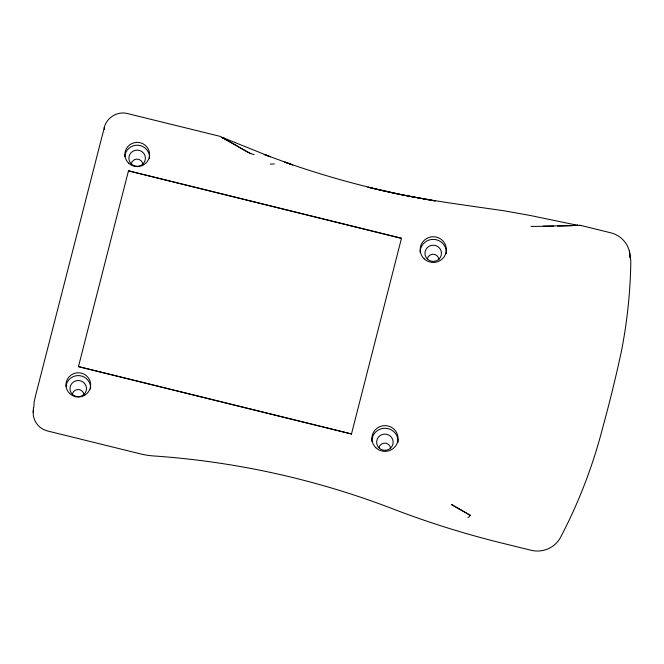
<?xml version="1.0" encoding="UTF-8"?>
<svg xmlns="http://www.w3.org/2000/svg" width="664" height="664" viewBox="0 0 664 664"><rect width="100%" height="100%" fill="white"/><g stroke="black" fill="none" stroke-linecap="round" stroke-linejoin="round"><path stroke-width="1" d="M78.46 366.603L351.488 433.974L78.46 366.603L128.476 170.839L401.496 238.21L351.488 433.974M128.476 170.839L401.496 238.409M33.856 407.19L34.138 401.994L35.574 395.603L104.306 127.571L104.389 129.372M33.2 412.344L33.457 407.53M104.206 127.695C106.506 117.727 117.287 110.938 127.272 113.511L219.659 136.244L250.627 153.625M469.581 516.426L467.971 517.546M254.171 154.629C247.631 153.243 237.953 146.014 230.64 142.312L222.955 137.805L225.884 139.315L223.635 138.17M571.953 225.66L557.635 226.1M270.431 164.099L274.348 163.983M553.56 226.208L531.042 226.432M223.295 137.996L221.66 137.149L270.406 156.787L264.172 154.471L292.799 164.929L284.707 162.099C333.668 179.297 384.033 192.427 435.235 200.943L401.438 194.726L367.897 187.165C412.701 198.594 458.633 204.163 504.291 210.837L530.287 215.485L578.053 225.403L574.327 225.387L576.227 225.428M629.762 253.822C628.717 243.746 620.516 235.073 610.739 232.807L580.776 225.428L543.26 226.092M580.776 225.428L579.041 225.287M578.419 225.428L576.999 225.27L578.053 225.403M223.228 137.846L223.992 138.153L222.623 137.597M379.078 447.47A5.868 5.76 1.1 0 1 390.639 448.781M371.815 441.328A13.106 12.857 1.1 0 1 385.568 428.288A13.106 12.857 1.1 0 1 397.943 442.614M420.121 252.428A13.106 12.857 1.1 0 1 433.866 239.389A13.106 12.857 1.1 0 1 446.241 253.706M427.384 258.57A5.868 5.76 1.1 0 1 438.945 259.881M124.84 156.696A12.35 12.11 1.1 0 1 138.187 145.225A12.35 12.11 1.1 0 1 149.441 158.696M131.339 163.46A5.868 5.76 1.1 0 1 142.901 164.78M65.993 386.299A12.35 12.11 1.1 0 1 79.68 375.666A12.35 12.11 1.1 0 1 90.528 389.096M72.426 393.86A5.868 5.76 1.1 0 1 83.988 395.171M33.374 410.277A19.032 18.667 1.1 0 0 47.592 430.977L140.453 453.894A75.796 74.351 1.1 0 0 153.658 455.952A809.715 794.293 1.1 0 1 392.789 508.848A892.35 875.36 1.1 0 0 500.922 542.837L531.059 550.265A26.12 25.622 1.1 0 0 560.665 537.126A524.809 514.816 1.1 0 0 602.796 427.317A1409.381 1382.539 1.1 0 0 621.57 350.467A524.809 514.816 1.1 0 0 630.808 262.836A26.12 25.622 1.1 0 0 629.987 256.022M458.832 508.699L451.454 504.499L470.411 515.405L458.832 508.699M630.219 257.765L629.422 251.125L630.219 257.765M379.144 448.034A8.267 8.109 1.1 0 0 392.922 444.191A8.267 8.109 1.1 0 0 382.63 434.405A8.267 8.109 1.1 0 0 379.144 448.034M375.849 447.727A13.106 12.857 1.1 0 0 397.686 441.635A13.106 12.857 1.1 0 0 381.377 426.13A13.106 12.857 1.1 0 0 375.849 447.727M69.728 393.578A12.35 12.11 1.1 0 0 90.296 387.842A12.35 12.11 1.1 0 0 74.932 373.234A12.35 12.11 1.1 0 0 69.728 393.578M424.155 258.819A13.106 12.857 1.1 0 0 445.984 252.727A13.106 12.857 1.1 0 0 429.674 237.231A13.106 12.857 1.1 0 0 424.155 258.819M128.642 163.186A12.35 12.11 1.1 0 0 149.209 157.443A12.35 12.11 1.1 0 0 133.846 142.835A12.35 12.11 1.1 0 0 128.642 163.186M427.45 259.134A8.267 8.109 1.1 0 0 441.22 255.283A8.267 8.109 1.1 0 0 430.936 245.506A8.267 8.109 1.1 0 0 427.45 259.134M131.406 164.033A8.267 8.109 1.1 0 0 145.175 160.19A8.267 8.109 1.1 0 0 134.892 150.413A8.267 8.109 1.1 0 0 131.406 164.033M72.492 394.433A8.267 8.109 1.1 0 0 86.262 390.59A8.267 8.109 1.1 0 0 75.978 380.812A8.267 8.109 1.1 0 0 72.492 394.433"/></g></svg>
